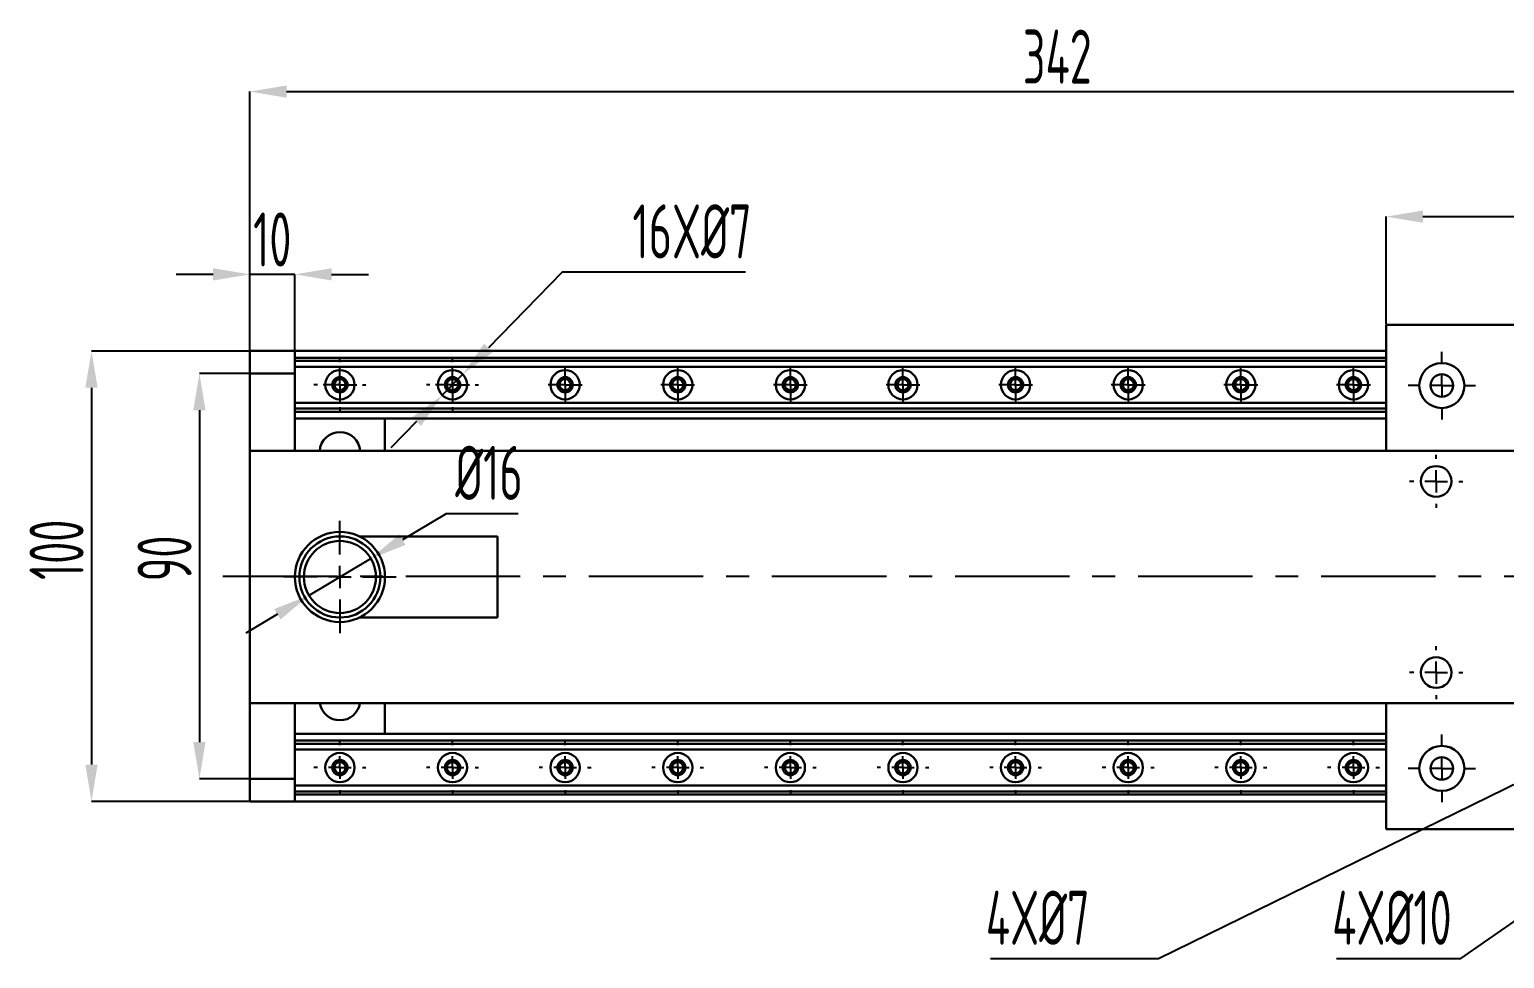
# Model space of a CAD drawing. Header units: millimetres. Extents: x 0 to 2384, y 0 to 647.
# Drawn here: x 1728.2 to 1891.9, y 243.2 to 346.4 of the extents above; entities that cross this region are included whole.
import ezdxf

# ---------------------------------------------------------------- set-up
doc = ezdxf.new("R2010")
doc.units = ezdxf.units.MM
doc.header["$PDSIZE"] = -1
doc.linetypes.add('CENTERX2', pattern=[20.32, 12.7, -2.54, 2.54, -2.54])
doc.layers.add('10', color=7, linetype='Continuous')
doc.styles.add('SLDTEXTSTYLE0', font='TXT', dxfattribs={"width": 0.7, "bigfont": 'bigfont'})
doc.styles.add('SLDTEXTSTYLE2', font='TXT', dxfattribs={"width": 0.7})
doc.dimstyles.new('ISO-25', dxfattribs={"dimtxt": 2.5, "dimasz": 2.5, "dimexe": 1.25, "dimexo": 0.625, "dimtad": 1, "dimtxsty": 'Standard', "dimcen": 2.5, "dimadec": 0, "dimazin": 0, "dimtfac": 1, "dimtmove": 0, "dimatfit": 3, "dimfxl": 1, "dimarcsym": 0})
doc.dimstyles.new('SLDDIMSTYLE0', dxfattribs={"dimtxt": 3.5, "dimasz": 4.08, "dimexe": 0, "dimexo": 0.0625, "dimgap": 0.875, "dimtad": 2, "dimlfac": 2, "dimrnd": 1e-09, "dimzin": 12, "dimdsep": 46, "dimtxsty": 'SLDTEXTSTYLE2', "dimsah": 1, "dimcen": 0.09, "dimadec": 0, "dimazin": 3, "dimtfac": 1, "dimtofl": 0, "dimtmove": 0, "dimatfit": 3, "dimfxl": 1, "dimfrac": 2, "dimtolj": 1, "dimtzin": 12, "dimarcsym": 0})
doc.dimstyles.new('SLDDIMSTYLE2', dxfattribs={"dimtxt": 3.5, "dimasz": 4.08, "dimexe": 0, "dimexo": 0.0625, "dimgap": 0.875, "dimtad": 2, "dimlfac": 2, "dimrnd": 1e-09, "dimzin": 4, "dimdsep": 46, "dimtxsty": 'SLDTEXTSTYLE2', "dimsah": 1, "dimcen": 0.09, "dimadec": 0, "dimazin": 1, "dimtfac": 1, "dimtofl": 0, "dimtmove": 0, "dimatfit": 3, "dimfxl": 1, "dimfrac": 2, "dimtolj": 1, "dimtzin": 12, "dimarcsym": 0})
doc.dimstyles.new('SLDDIMSTYLE3', dxfattribs={"dimtxt": 3.5, "dimasz": 4.08, "dimexe": 0, "dimexo": 0.0625, "dimgap": 0.875, "dimtad": 2, "dimlfac": 2, "dimrnd": 1e-09, "dimzin": 12, "dimdsep": 46, "dimtxsty": 'SLDTEXTSTYLE2', "dimsah": 1, "dimcen": 0.09, "dimadec": 0, "dimazin": 3, "dimtfac": 1, "dimtmove": 0, "dimatfit": 0, "dimfxl": 1, "dimfrac": 2, "dimtolj": 1, "dimtzin": 12, "dimarcsym": 0})

# ---------------------------------------------------------------- blocks, each defined once
blk = doc.blocks.new('*D116')
at = {"layer": '10', "color": 0, "lineweight": -2, "transparency": 16777216}
for p, q in [((1752.62, 308.18), (1747.09, 308.18)), ((1747.09, 304.1), (1747.09, 267.26)), ((1752.62, 263.18), (1747.09, 263.18))]:
    blk.add_line(p, q, dxfattribs=at)
at = {"layer": '10', "color": 0, "transparency": 16777216}
for points in [[(1746.41, 304.1), (1747.77, 304.1), (1747.09, 308.18)], [(1746.41, 267.26), (1747.77, 267.26), (1747.09, 263.18)]]:
    blk.add_solid(points, dxfattribs=at)
at = {"layer": 'Defpoints', "color": 0, "transparency": 16777216}
for p in [(1752.68, 308.18), (1747.09, 263.18), (1752.68, 263.18)]:
    blk.add_point(p, dxfattribs=at)
at = {"layer": '10', "color": 0, "transparency": 16777216, "insert": (1740.22, 287.65), "char_height": 3.5, "attachment_point": 2, "rotation": 90, "style": 'SLDTEXTSTYLE2'}
blk.add_mtext('\\A1;{\\Fgbenor|c134;\\H1.71429x;90}', dxfattribs=at)
blk = doc.blocks.new('*D117')
at = {"layer": '10', "color": 0, "lineweight": -2, "transparency": 16777216}
for p, q in [((1752.62, 310.68), (1735.11, 310.68)), ((1735.11, 306.6), (1735.11, 264.76)), ((1752.62, 260.68), (1735.11, 260.68))]:
    blk.add_line(p, q, dxfattribs=at)
at = {"layer": '10', "color": 0, "transparency": 16777216}
for points in [[(1734.43, 306.6), (1735.79, 306.6), (1735.11, 310.68)], [(1734.43, 264.76), (1735.79, 264.76), (1735.11, 260.68)]]:
    blk.add_solid(points, dxfattribs=at)
at = {"layer": 'Defpoints', "color": 0, "transparency": 16777216}
for p in [(1752.68, 310.68), (1735.11, 260.68), (1752.68, 260.68)]:
    blk.add_point(p, dxfattribs=at)
at = {"layer": '10', "color": 0, "transparency": 16777216, "insert": (1728.23, 288.61), "char_height": 3.5, "width": 3.2683, "attachment_point": 2, "rotation": 90, "style": 'SLDTEXTSTYLE0'}
blk.add_mtext('\\A1;{\\Fgbenor|c134;\\H1.71429x;100}', dxfattribs=at)
blk = doc.blocks.new('*D119')
at = {"layer": '10', "color": 0, "lineweight": -2, "transparency": 16777216}
for p, q in [((1878.82, 313.65), (1878.82, 325.6)), ((1882.9, 325.6), (1919.59, 325.6)), ((1923.67, 313.65), (1923.67, 325.6))]:
    blk.add_line(p, q, dxfattribs=at)
at = {"layer": '10', "color": 0, "transparency": 16777216}
for points in [[(1882.9, 326.28), (1882.9, 324.92), (1878.82, 325.6)], [(1919.59, 326.28), (1919.59, 324.92), (1923.67, 325.6)]]:
    blk.add_solid(points, dxfattribs=at)
at = {"layer": 'Defpoints', "color": 0, "transparency": 16777216}
for p in [(1923.67, 325.6), (1878.82, 313.59), (1923.67, 313.59)]:
    blk.add_point(p, dxfattribs=at)
at = {"layer": '10', "color": 0, "transparency": 16777216, "insert": (1899.67, 332.48), "char_height": 3.5, "attachment_point": 2, "style": 'SLDTEXTSTYLE2'}
blk.add_mtext('\\A1;{\\Fgbenor|c134;\\H1.71429x;90}', dxfattribs=at)
blk = doc.blocks.new('*D120')
at = {"layer": '10', "color": 0, "lineweight": -2, "transparency": 16777216}
for p, q in [((1752.68, 299.65), (1752.68, 339.48)), ((1756.76, 339.48), (1919.59, 339.48)), ((1923.67, 299.65), (1923.67, 339.48))]:
    blk.add_line(p, q, dxfattribs=at)
at = {"layer": '10', "color": 0, "transparency": 16777216}
for points in [[(1756.76, 340.16), (1756.76, 338.8), (1752.68, 339.48)], [(1919.59, 340.16), (1919.59, 338.8), (1923.67, 339.48)]]:
    blk.add_solid(points, dxfattribs=at)
at = {"layer": 'Defpoints', "color": 0, "transparency": 16777216}
for p in [(1923.67, 339.48), (1752.68, 299.59), (1923.67, 299.59)]:
    blk.add_point(p, dxfattribs=at)
at = {"layer": '10', "color": 0, "transparency": 16777216, "insert": (1842.31, 346.36), "char_height": 3.5, "attachment_point": 2, "style": 'SLDTEXTSTYLE2'}
blk.add_mtext('\\A1;{\\Fgbenor|c134;\\H1.71429x;342}', dxfattribs=at)
blk = doc.blocks.new('*D121')
at = {"layer": '10', "color": 0, "lineweight": -2, "transparency": 16777216}
for p, q in [((1748.6, 319.19), (1744.52, 319.19)), ((1752.68, 310.74), (1752.68, 319.19)), ((1757.68, 319.19), (1752.68, 319.19)), ((1757.68, 310.74), (1757.68, 319.19)), ((1761.76, 319.19), (1765.84, 319.19))]:
    blk.add_line(p, q, dxfattribs=at)
at = {"layer": '10', "color": 0, "transparency": 16777216}
for points in [[(1748.6, 319.87), (1748.6, 318.51), (1752.68, 319.19)], [(1761.76, 319.87), (1761.76, 318.51), (1757.68, 319.19)]]:
    blk.add_solid(points, dxfattribs=at)
at = {"layer": 'Defpoints', "color": 0, "transparency": 16777216}
for p in [(1752.68, 319.19), (1752.68, 310.68), (1757.68, 310.68)]:
    blk.add_point(p, dxfattribs=at)
at = {"layer": '10', "color": 0, "transparency": 16777216, "insert": (1755.18, 326.06), "char_height": 3.5, "attachment_point": 2, "style": 'SLDTEXTSTYLE2'}
blk.add_mtext('\\A1;{\\Fgbenor|c134;\\H1.71429x;10}', dxfattribs=at)
blk = doc.blocks.new('SW_CENTERMARKSYMBOL_0')
at = {"layer": '10', "color": 0}
for p, q in [((0, 2.5), (0, 5.25)), ((-2.5, 0), (-5.25, 0)), ((0, 0), (-1.25, 0)), ((0, 0), (0, 1.25)), ((0, 0), (0, -1.25)), ((0, 0), (1.25, 0)), ((2.5, 0), (5.25, 0)), ((0, -2.5), (0, -5.25))]:
    blk.add_line(p, q, dxfattribs=at)
blk = doc.blocks.new('SW_CENTERMARKSYMBOL_10')
at = {"layer": '10', "color": 0}
for p, q in [((0, 2.5), (0, 2.875)), ((-2.5, 0), (-2.875, 0)), ((0, 0), (-1.25, 0)), ((0, 0), (0, 1.25)), ((0, 0), (0, -1.25)), ((0, 0), (1.25, 0)), ((2.5, 0), (2.875, 0)), ((0, -2.5), (0, -2.875))]:
    blk.add_line(p, q, dxfattribs=at)
blk = doc.blocks.new('SW_CENTERMARKSYMBOL_11')
at = {"layer": '10', "color": 0}
for p, q in [((0, 2.5), (0, 2.875)), ((-2.5, 0), (-2.875, 0)), ((0, 0), (-1.25, 0)), ((0, 0), (0, 1.25)), ((0, 0), (0, -1.25)), ((0, 0), (1.25, 0)), ((2.5, 0), (2.875, 0)), ((0, -2.5), (0, -2.875))]:
    blk.add_line(p, q, dxfattribs=at)
blk = doc.blocks.new('SW_CENTERMARKSYMBOL_12')
at = {"layer": '10', "color": 0}
for p, q in [((0, 2.5), (0, 2.875)), ((-2.5, 0), (-2.875, 0)), ((0, 0), (-1.25, 0)), ((0, 0), (0, 1.25)), ((0, 0), (0, -1.25)), ((0, 0), (1.25, 0)), ((2.5, 0), (2.875, 0)), ((0, -2.5), (0, -2.875))]:
    blk.add_line(p, q, dxfattribs=at)
blk = doc.blocks.new('SW_CENTERMARKSYMBOL_13')
at = {"layer": '10', "color": 0}
for p, q in [((0, 2.5), (0, 2.875)), ((-2.5, 0), (-2.875, 0)), ((0, 0), (-1.25, 0)), ((0, 0), (0, 1.25)), ((0, 0), (0, -1.25)), ((0, 0), (1.25, 0)), ((2.5, 0), (2.875, 0)), ((0, -2.5), (0, -2.875))]:
    blk.add_line(p, q, dxfattribs=at)
blk = doc.blocks.new('SW_CENTERMARKSYMBOL_14')
at = {"layer": '10', "color": 0}
for p, q in [((0, 2.5), (0, 2.875)), ((-2.5, 0), (-2.875, 0)), ((0, 0), (-1.25, 0)), ((0, 0), (0, 1.25)), ((0, 0), (0, -1.25)), ((0, 0), (1.25, 0)), ((2.5, 0), (2.875, 0)), ((0, -2.5), (0, -2.875))]:
    blk.add_line(p, q, dxfattribs=at)
blk = doc.blocks.new('SW_CENTERMARKSYMBOL_15')
at = {"layer": '10', "color": 0}
for p, q in [((0, 2.5), (0, 2.875)), ((-2.5, 0), (-2.875, 0)), ((0, 0), (-1.25, 0)), ((0, 0), (0, 1.25)), ((0, 0), (0, -1.25)), ((0, 0), (1.25, 0)), ((2.5, 0), (2.875, 0)), ((0, -2.5), (0, -2.875))]:
    blk.add_line(p, q, dxfattribs=at)
blk = doc.blocks.new('SW_CENTERMARKSYMBOL_16')
at = {"layer": '10', "color": 0}
for p, q in [((0, 2.5), (0, 2.875)), ((-2.5, 0), (-2.875, 0)), ((0, 0), (-1.25, 0)), ((0, 0), (0, 1.25)), ((0, 0), (0, -1.25)), ((0, 0), (1.25, 0)), ((2.5, 0), (2.875, 0)), ((0, -2.5), (0, -2.875))]:
    blk.add_line(p, q, dxfattribs=at)
blk = doc.blocks.new('SW_CENTERMARKSYMBOL_17')
at = {"layer": '10', "color": 0}
for p, q in [((0, 2.5), (0, 2.875)), ((-2.5, 0), (-2.875, 0)), ((0, 0), (-1.25, 0)), ((0, 0), (0, 1.25)), ((0, 0), (0, -1.25)), ((0, 0), (1.25, 0)), ((2.5, 0), (2.875, 0)), ((0, -2.5), (0, -2.875))]:
    blk.add_line(p, q, dxfattribs=at)
blk = doc.blocks.new('SW_CENTERMARKSYMBOL_18')
at = {"layer": '10', "color": 0}
for p, q in [((0, 2.5), (0, 2.875)), ((-2.5, 0), (-2.875, 0)), ((0, 0), (-1.25, 0)), ((0, 0), (0, 1.25)), ((0, 0), (0, -1.25)), ((0, 0), (1.25, 0)), ((2.5, 0), (2.875, 0)), ((0, -2.5), (0, -2.875))]:
    blk.add_line(p, q, dxfattribs=at)
blk = doc.blocks.new('SW_CENTERMARKSYMBOL_19')
at = {"layer": '10', "color": 0}
for p, q in [((0, 2.5), (0, 2.875)), ((-2.5, 0), (-2.875, 0)), ((0, 0), (-1.25, 0)), ((0, 0), (0, 1.25)), ((0, 0), (0, -1.25)), ((0, 0), (1.25, 0)), ((2.5, 0), (2.875, 0)), ((0, -2.5), (0, -2.875))]:
    blk.add_line(p, q, dxfattribs=at)
blk = doc.blocks.new('SW_CENTERMARKSYMBOL_20')
at = {"layer": '10', "color": 0}
for p, q in [((0, 1.25), (0, 1.875)), ((-1.25, 0), (-1.875, 0)), ((0, 0), (-1.25, 0)), ((0, 0), (0, 1.25)), ((0, 0), (0, -1.25)), ((0, 0), (1.25, 0)), ((1.25, 0), (1.875, 0)), ((0, -1.25), (0, -1.875))]:
    blk.add_line(p, q, dxfattribs=at)
blk = doc.blocks.new('SW_CENTERMARKSYMBOL_21')
at = {"layer": '10', "color": 0}
for p, q in [((0, 1.25), (0, 1.875)), ((-1.25, 0), (-1.875, 0)), ((0, 0), (-1.25, 0)), ((0, 0), (0, 1.25)), ((0, 0), (0, -1.25)), ((0, 0), (1.25, 0)), ((1.25, 0), (1.875, 0)), ((0, -1.25), (0, -1.875))]:
    blk.add_line(p, q, dxfattribs=at)
blk = doc.blocks.new('SW_CENTERMARKSYMBOL_22')
at = {"layer": '10', "color": 0}
for p, q in [((0, 1.25), (0, 1.875)), ((-1.25, 0), (-1.875, 0)), ((0, 0), (-1.25, 0)), ((0, 0), (0, 1.25)), ((0, 0), (0, -1.25)), ((0, 0), (1.25, 0)), ((1.25, 0), (1.875, 0)), ((0, -1.25), (0, -1.875))]:
    blk.add_line(p, q, dxfattribs=at)
blk = doc.blocks.new('SW_CENTERMARKSYMBOL_23')
at = {"layer": '10', "color": 0}
for p, q in [((0, 1.25), (0, 1.875)), ((-1.25, 0), (-1.875, 0)), ((0, 0), (-1.25, 0)), ((0, 0), (0, 1.25)), ((0, 0), (0, -1.25)), ((0, 0), (1.25, 0)), ((1.25, 0), (1.875, 0)), ((0, -1.25), (0, -1.875))]:
    blk.add_line(p, q, dxfattribs=at)
blk = doc.blocks.new('SW_CENTERMARKSYMBOL_24')
at = {"layer": '10', "color": 0}
for p, q in [((0, 1.25), (0, 1.875)), ((-1.25, 0), (-1.875, 0)), ((0, 0), (-1.25, 0)), ((0, 0), (0, 1.25)), ((0, 0), (0, -1.25)), ((0, 0), (1.25, 0)), ((1.25, 0), (1.875, 0)), ((0, -1.25), (0, -1.875))]:
    blk.add_line(p, q, dxfattribs=at)
blk = doc.blocks.new('SW_CENTERMARKSYMBOL_25')
at = {"layer": '10', "color": 0}
for p, q in [((0, 1.25), (0, 1.875)), ((-1.25, 0), (-1.875, 0)), ((0, 0), (-1.25, 0)), ((0, 0), (0, 1.25)), ((0, 0), (0, -1.25)), ((0, 0), (1.25, 0)), ((1.25, 0), (1.875, 0)), ((0, -1.25), (0, -1.875))]:
    blk.add_line(p, q, dxfattribs=at)
blk = doc.blocks.new('SW_CENTERMARKSYMBOL_26')
at = {"layer": '10', "color": 0}
for p, q in [((0, 1.25), (0, 1.875)), ((-1.25, 0), (-1.875, 0)), ((0, 0), (-1.25, 0)), ((0, 0), (0, 1.25)), ((0, 0), (0, -1.25)), ((0, 0), (1.25, 0)), ((1.25, 0), (1.875, 0)), ((0, -1.25), (0, -1.875))]:
    blk.add_line(p, q, dxfattribs=at)
blk = doc.blocks.new('SW_CENTERMARKSYMBOL_27')
at = {"layer": '10', "color": 0}
for p, q in [((0, 1.25), (0, 1.875)), ((-1.25, 0), (-1.875, 0)), ((0, 0), (-1.25, 0)), ((0, 0), (0, 1.25)), ((0, 0), (0, -1.25)), ((0, 0), (1.25, 0)), ((1.25, 0), (1.875, 0)), ((0, -1.25), (0, -1.875))]:
    blk.add_line(p, q, dxfattribs=at)
blk = doc.blocks.new('SW_CENTERMARKSYMBOL_28')
at = {"layer": '10', "color": 0}
for p, q in [((0, 1.25), (0, 1.875)), ((-1.25, 0), (-1.875, 0)), ((0, 0), (-1.25, 0)), ((0, 0), (0, 1.25)), ((0, 0), (0, -1.25)), ((0, 0), (1.25, 0)), ((1.25, 0), (1.875, 0)), ((0, -1.25), (0, -1.875))]:
    blk.add_line(p, q, dxfattribs=at)
blk = doc.blocks.new('SW_CENTERMARKSYMBOL_29')
at = {"layer": '10', "color": 0}
for p, q in [((0, 1.25), (0, 1.875)), ((-1.25, 0), (-1.875, 0)), ((0, 0), (-1.25, 0)), ((0, 0), (0, 1.25)), ((0, 0), (0, -1.25)), ((0, 0), (1.25, 0)), ((1.25, 0), (1.875, 0)), ((0, -1.25), (0, -1.875))]:
    blk.add_line(p, q, dxfattribs=at)
blk = doc.blocks.new('SW_CENTERMARKSYMBOL_33')
at = {"layer": '10', "color": 0}
for p, q in [((0, 2.5), (0, 3.75)), ((-2.5, 0), (-3.75, 0)), ((0, 0), (-1.25, 0)), ((0, 0), (0, 1.25)), ((0, 0), (0, -1.25)), ((0, 0), (1.25, 0)), ((2.5, 0), (3.75, 0)), ((0, -2.5), (0, -3.75))]:
    blk.add_line(p, q, dxfattribs=at)
blk = doc.blocks.new('SW_CENTERMARKSYMBOL_36')
at = {"layer": '10', "color": 0}
for p, q in [((0, 2.5), (0, 3.75)), ((-2.5, 0), (-3.75, 0)), ((0, 0), (-1.25, 0)), ((0, 0), (0, 1.25)), ((0, 0), (0, -1.25)), ((0, 0), (1.25, 0)), ((2.5, 0), (3.75, 0)), ((0, -2.5), (0, -3.75))]:
    blk.add_line(p, q, dxfattribs=at)
blk = doc.blocks.new('SW_CENTERMARKSYMBOL_39')
at = {"layer": '10', "color": 0}
for p, q in [((0, 2.5), (0, 2.95)), ((-2.5, 0), (-2.95, 0)), ((0, 0), (-1.25, 0)), ((0, 0), (0, 1.25)), ((0, 0), (0, -1.25)), ((0, 0), (1.25, 0)), ((2.5, 0), (2.95, 0)), ((0, -2.5), (0, -2.95))]:
    blk.add_line(p, q, dxfattribs=at)
blk = doc.blocks.new('SW_CENTERMARKSYMBOL_40')
at = {"layer": '10', "color": 0}
for p, q in [((0, 2.5), (0, 2.95)), ((-2.5, 0), (-2.95, 0)), ((0, 0), (-1.25, 0)), ((0, 0), (0, 1.25)), ((0, 0), (0, -1.25)), ((0, 0), (1.25, 0)), ((2.5, 0), (2.95, 0)), ((0, -2.5), (0, -2.95))]:
    blk.add_line(p, q, dxfattribs=at)
blk = doc.blocks.new('SW_CENTERMARKSYMBOL_41')
at = {"layer": '10', "color": 0}
for p, q in [((0, 2.5), (0, 6.25)), ((-2.5, 0), (-6.25, 0)), ((0, 0), (-1.25, 0)), ((0, 0), (0, 1.25)), ((0, 0), (0, -1.25)), ((0, 0), (1.25, 0)), ((2.5, 0), (6.25, 0)), ((0, -2.5), (0, -6.25))]:
    blk.add_line(p, q, dxfattribs=at)
blk = doc.blocks.new('SW_CENTERMARKSYMBOL_42')
at = {"layer": '10', "color": 0}
for p, q in [((0, 2.5), (0, 2.875)), ((-2.5, 0), (-2.875, 0)), ((0, 0), (-1.25, 0)), ((0, 0), (0, 1.25)), ((0, 0), (0, -1.25)), ((0, 0), (1.25, 0)), ((2.5, 0), (2.875, 0)), ((0, -2.5), (0, -2.875))]:
    blk.add_line(p, q, dxfattribs=at)
blk = doc.blocks.new('SW_CENTERMARKSYMBOL_43')
at = {"layer": '10', "color": 0}
for p, q in [((0, 2.5), (0, 2.875)), ((-2.5, 0), (-2.875, 0)), ((0, 0), (-1.25, 0)), ((0, 0), (0, 1.25)), ((0, 0), (0, -1.25)), ((0, 0), (1.25, 0)), ((2.5, 0), (2.875, 0)), ((0, -2.5), (0, -2.875))]:
    blk.add_line(p, q, dxfattribs=at)
blk = doc.blocks.new('*D103')
at = {"color": 0, "lineweight": -2, "transparency": 16777216}
for p, q in [((1787.37, 319.44), (1779.16, 311.02)), ((1807.72, 319.44), (1787.37, 319.44)), ((1774.05, 305.77), (1776.32, 308.1)), ((1771.2, 302.85), (1768.35, 299.92))]:
    blk.add_line(p, q, dxfattribs=at)
at = {"color": 0, "transparency": 16777216}
for points in [[(1778.68, 311.49), (1779.65, 310.54), (1776.32, 308.1)], [(1770.71, 303.32), (1771.69, 302.37), (1774.05, 305.77)]]:
    blk.add_solid(points, dxfattribs=at)
at = {"layer": 'Defpoints', "color": 0, "transparency": 16777216}
for p in [(1776.32, 308.1), (1774.05, 305.77)]:
    blk.add_point(p, dxfattribs=at)
at = {"color": 0, "transparency": 16777216, "insert": (1801.77, 323.96), "char_height": 3.5, "attachment_point": 5, "style": 'SLDTEXTSTYLE0'}
blk.add_mtext('{\\Fgbenor|c134;\\H1.71429x;16X\\Fgbenor|c0;%%C\\Fgbenor|c134;7}', dxfattribs=at)
blk = doc.blocks.new('*D104')
at = {"color": 0, "lineweight": -2, "transparency": 16777216}
for p, q in [((1774.47, 292.62), (1769.62, 289.73)), ((1782.47, 292.62), (1774.47, 292.62)), ((1759.25, 283.54), (1766.12, 287.64)), ((1755.74, 281.45), (1752.24, 279.36))]:
    blk.add_line(p, q, dxfattribs=at)
at = {"color": 0, "transparency": 16777216}
for points in [[(1769.27, 290.32), (1769.97, 289.15), (1766.12, 287.64)], [(1755.4, 282.04), (1756.09, 280.87), (1759.25, 283.54)]]:
    blk.add_solid(points, dxfattribs=at)
at = {"layer": 'Defpoints', "color": 0, "transparency": 16777216}
for p in [(1766.12, 287.64), (1759.25, 283.54)]:
    blk.add_point(p, dxfattribs=at)
at = {"color": 0, "lineweight": 25, "transparency": 16777216, "insert": (1779.23, 297.15), "char_height": 3.5, "width": 2.45, "attachment_point": 5, "style": 'SLDTEXTSTYLE0'}
blk.add_mtext('{\\Fgbenor|c0;\\H1.71429x;%%C\\Fgbenor|c134;16}', dxfattribs=at)
blk = doc.blocks.new('*D105')
at = {"color": 0, "lineweight": -2, "transparency": 16777216}
for p, q in [((1923.46, 277.52), (1927.12, 279.32)), ((1919.79, 275.72), (1916.74, 274.23)), ((1853.54, 243.24), (1913.08, 272.43)), ((1834.89, 243.24), (1853.54, 243.24))]:
    blk.add_line(p, q, dxfattribs=at)
at = {"color": 0, "transparency": 16777216}
for points in [[(1923.16, 278.13), (1923.76, 276.91), (1919.79, 275.72)], [(1912.78, 273.04), (1913.38, 271.82), (1916.74, 274.23)]]:
    blk.add_solid(points, dxfattribs=at)
at = {"layer": 'Defpoints', "color": 0, "transparency": 16777216}
for p in [(1919.79, 275.72), (1916.74, 274.23)]:
    blk.add_point(p, dxfattribs=at)
at = {"color": 0, "transparency": 16777216, "insert": (1840.14, 247.76), "char_height": 3.5, "attachment_point": 5, "style": 'SLDTEXTSTYLE0'}
blk.add_mtext('{\\Fgbenor|c134;\\H1.71429x;4X\\Fgbenor|c0;%%C\\Fgbenor|c134;7}', dxfattribs=at)
blk = doc.blocks.new('*D126')
at = {"color": 0, "lineweight": -2, "transparency": 16777216}
for p, q in [((1922.9, 268.1), (1926.25, 270.42)), ((1919.55, 265.77), (1915.44, 262.92)), ((1887.1, 243.24), (1912.09, 260.59)), ((1873.32, 243.24), (1887.1, 243.24))]:
    blk.add_line(p, q, dxfattribs=at)
at = {"color": 0, "transparency": 16777216}
for points in [[(1922.51, 268.65), (1923.29, 267.54), (1919.55, 265.77)], [(1911.7, 261.15), (1912.48, 260.03), (1915.44, 262.92)]]:
    blk.add_solid(points, dxfattribs=at)
at = {"layer": 'Defpoints', "color": 0, "transparency": 16777216}
for p in [(1919.55, 265.77), (1915.44, 262.92)]:
    blk.add_point(p, dxfattribs=at)
at = {"color": 0, "transparency": 16777216, "insert": (1879.45, 247.76), "char_height": 3.5, "attachment_point": 5, "style": 'SLDTEXTSTYLE0'}
blk.add_mtext('{\\Fgbenor|c134;\\H1.71429x;4X\\Fgbenor|c0;%%C\\Fgbenor|c134;10}', dxfattribs=at)

msp = doc.modelspace()

# ---------------------------------------------------------------- linework, layer by layer
at = {"color": 7, "linetype": 'Continuous', "lineweight": 30}
for p, q in [((1878.8182, 313.5924), (1923.6682, 313.5924)), ((1878.8182, 299.5924), (1878.8182, 313.5924)), ((1757.6828, 310.6815), (1752.6828, 310.6815)), ((1752.6828, 308.1815), (1752.6828, 310.6815)), ((1878.8182, 310.6815), (1757.6828, 310.6815)), ((1757.6828, 308.1815), (1757.6828, 310.6815)), ((1757.6828, 309.9315), (1878.8182, 309.9315)), ((1757.6828, 309.5815), (1878.8182, 309.5815)), ((1757.6828, 308.1815), (1752.6828, 308.1815)), ((1752.6828, 299.5924), (1752.6828, 308.1815)), ((1757.6828, 308.9315), (1878.8182, 308.9315)), ((1757.6828, 299.5924), (1757.6828, 308.1815)), ((1757.6828, 304.9315), (1878.8182, 304.9315)), ((1757.6828, 304.2815), (1878.8182, 304.2815)), ((1757.6828, 303.9315), (1878.8182, 303.9315)), ((1767.6828, 303.1815), (1757.6828, 303.1815)), ((1878.8182, 303.1815), (1767.6828, 303.1815)), ((1767.6828, 303.1815), (1767.6828, 299.5924)), ((1752.6828, 271.5924), (1752.6828, 299.5924)), ((1752.6828, 299.5924), (1923.6682, 299.5924)), ((1780.1828, 290.0924), (1764.8631, 290.0924)), ((1780.1828, 281.0924), (1780.1828, 290.0924)), ((1764.8735, 281.0924), (1780.1828, 281.0924)), ((1923.6682, 271.5924), (1752.6828, 271.5924)), ((1752.6828, 263.1815), (1752.6828, 271.5924)), ((1757.6828, 263.1815), (1757.6828, 271.5924)), ((1767.6828, 271.5924), (1767.6828, 268.1815)), ((1878.8182, 257.5924), (1878.8182, 271.5924)), ((1767.6828, 268.1815), (1757.6828, 268.1815)), ((1757.6828, 267.4315), (1878.8182, 267.4315)), ((1757.6828, 267.0815), (1878.8182, 267.0815)), ((1878.8182, 268.1815), (1767.6828, 268.1815)), ((1757.6828, 266.4315), (1878.8182, 266.4315)), ((1757.6828, 263.1815), (1752.6828, 263.1815)), ((1752.6828, 260.6815), (1752.6828, 263.1815)), ((1757.6828, 260.6815), (1757.6828, 263.1815)), ((1757.6828, 262.4315), (1878.8182, 262.4315)), ((1757.6828, 260.6815), (1752.6828, 260.6815)), ((1757.6828, 261.7815), (1878.8182, 261.7815)), ((1757.6828, 261.4315), (1878.8182, 261.4315)), ((1878.8182, 260.6815), (1757.6828, 260.6815)), ((1923.6682, 257.5924), (1878.8182, 257.5924))]:
    msp.add_line(p, q, dxfattribs=at)
for centre, radius in [((1762.6828, 306.9315), 1.625), ((1775.1828, 306.9315), 1.625), ((1787.6828, 306.9315), 1.625), ((1800.1828, 306.9315), 1.625), ((1812.6828, 306.9315), 1.625), ((1825.1828, 306.9315), 1.625), ((1837.6828, 306.9315), 1.625), ((1850.1828, 306.9315), 1.625), ((1862.6828, 306.9315), 1.625), ((1875.1828, 306.9315), 1.625), ((1884.9932, 306.8424), 2.5), ((1884.9932, 306.8424), 1.25), ((1762.6828, 306.9315), 0.85), ((1762.6828, 306.9315), 0.625), ((1775.1828, 306.9315), 0.85), ((1775.1828, 306.9315), 0.625), ((1787.6828, 306.9315), 0.85), ((1787.6828, 306.9315), 0.625), ((1800.1828, 306.9315), 0.85), ((1800.1828, 306.9315), 0.625), ((1812.6828, 306.9315), 0.85), ((1812.6828, 306.9315), 0.625), ((1825.1828, 306.9315), 0.85), ((1825.1828, 306.9315), 0.625), ((1837.6828, 306.9315), 0.85), ((1837.6828, 306.9315), 0.625), ((1850.1828, 306.9315), 0.85), ((1850.1828, 306.9315), 0.625), ((1862.6828, 306.9315), 0.85), ((1862.6828, 306.9315), 0.625), ((1875.1828, 306.9315), 0.85), ((1875.1828, 306.9315), 0.625), ((1884.3689, 296.2094), 1.7), ((1762.6828, 285.5924), 5), ((1762.6828, 285.5924), 4.5), ((1762.6828, 285.5924), 4), ((1884.3689, 274.9753), 1.7), ((1762.6828, 264.4315), 1.625), ((1762.6828, 264.4315), 0.85), ((1775.1828, 264.4315), 1.625), ((1775.1828, 264.4315), 0.85), ((1787.6828, 264.4315), 1.625), ((1787.6828, 264.4315), 0.85), ((1800.1828, 264.4315), 1.625), ((1800.1828, 264.4315), 0.85), ((1812.6828, 264.4315), 1.625), ((1812.6828, 264.4315), 0.85), ((1825.1828, 264.4315), 1.625), ((1825.1828, 264.4315), 0.85), ((1837.6828, 264.4315), 1.625), ((1837.6828, 264.4315), 0.85), ((1850.1828, 264.4315), 1.625), ((1850.1828, 264.4315), 0.85), ((1862.6828, 264.4315), 1.625), ((1862.6828, 264.4315), 0.85), ((1875.1828, 264.4315), 1.625), ((1875.1828, 264.4315), 0.85), ((1884.9932, 264.3424), 2.5), ((1884.9932, 264.3424), 1.25), ((1762.6828, 264.4315), 0.625), ((1775.1828, 264.4315), 0.625), ((1787.6828, 264.4315), 0.625), ((1800.1828, 264.4315), 0.625), ((1812.6828, 264.4315), 0.625), ((1825.1828, 264.4315), 0.625), ((1837.6828, 264.4315), 0.625), ((1850.1828, 264.4315), 0.625), ((1862.6828, 264.4315), 0.625), ((1875.1828, 264.4315), 0.625)]:
    msp.add_circle(centre, radius, dxfattribs=at)
for centre, start, end in [((1762.6828, 299.4315), 4.100378, 175.899622), ((1762.6828, 271.9315), 188.66855, 351.33145)]:
    msp.add_arc(centre, 2.25, start, end, dxfattribs=at)
at = {"layer": '10', "linetype": 'CENTERX2', "lineweight": 25}
msp.add_line((1749.6773, 285.6815), (2042.4918, 285.6815), dxfattribs=at)

# ---------------------------------------------------------------- block references
at = {"layer": '10', "lineweight": 30}
for name, p in [('SW_CENTERMARKSYMBOL_42', (1762.6828, 306.9315)), ('SW_CENTERMARKSYMBOL_43', (1775.1828, 306.9315)), ('SW_CENTERMARKSYMBOL_33', (1884.9932, 306.8424)), ('SW_CENTERMARKSYMBOL_21', (1762.6828, 306.9315)), ('SW_CENTERMARKSYMBOL_20', (1775.1828, 306.9315)), ('SW_CENTERMARKSYMBOL_22', (1787.6828, 306.9315)), ('SW_CENTERMARKSYMBOL_23', (1800.1828, 306.9315)), ('SW_CENTERMARKSYMBOL_24', (1812.6828, 306.9315)), ('SW_CENTERMARKSYMBOL_25', (1825.1828, 306.9315)), ('SW_CENTERMARKSYMBOL_26', (1837.6828, 306.9315)), ('SW_CENTERMARKSYMBOL_27', (1850.1828, 306.9315)), ('SW_CENTERMARKSYMBOL_28', (1862.6828, 306.9315)), ('SW_CENTERMARKSYMBOL_29', (1875.1828, 306.9315)), ('SW_CENTERMARKSYMBOL_39', (1884.3689, 296.2094)), ('SW_CENTERMARKSYMBOL_41', (1762.6828, 285.5924)), ('SW_CENTERMARKSYMBOL_0', (1762.6828, 285.5924)), ('SW_CENTERMARKSYMBOL_40', (1884.3689, 274.9753)), ('SW_CENTERMARKSYMBOL_19', (1762.6828, 264.4315)), ('SW_CENTERMARKSYMBOL_18', (1775.1828, 264.4315)), ('SW_CENTERMARKSYMBOL_17', (1787.6828, 264.4315)), ('SW_CENTERMARKSYMBOL_16', (1800.1828, 264.4315)), ('SW_CENTERMARKSYMBOL_15', (1812.6828, 264.4315)), ('SW_CENTERMARKSYMBOL_14', (1825.1828, 264.4315)), ('SW_CENTERMARKSYMBOL_13', (1837.6828, 264.4315)), ('SW_CENTERMARKSYMBOL_12', (1850.1828, 264.4315)), ('SW_CENTERMARKSYMBOL_11', (1862.6828, 264.4315)), ('SW_CENTERMARKSYMBOL_10', (1875.1828, 264.4315)), ('SW_CENTERMARKSYMBOL_36', (1884.9932, 264.3424))]:
    msp.add_blockref(name, p, dxfattribs=at)

# ---------------------------------------------------------------- dimensions: what is measured, and where the dimension line sits
for p1, p2, text, picture, middle in [((1774.0486, 305.7677), (1776.3169, 308.0952), '{\\Fgbenor|c134;\\H1.71429x;16X\\Fgbenor|c0;%%C\\Fgbenor|c134;7}', '*D103', (1801.7718, 319.4378)), ((1919.7939, 275.7238), (1916.7411, 274.2269), '{\\Fgbenor|c134;\\H1.71429x;4X\\Fgbenor|c0;%%C\\Fgbenor|c134;7}', '*D105', (1840.1368, 243.2363)), ((1919.5467, 265.7682), (1915.4397, 262.9165), '{\\Fgbenor|c134;\\H1.71429x;4X\\Fgbenor|c0;%%C\\Fgbenor|c134;10}', '*D126', (1879.4459, 243.2363))]:
    dim = msp.add_diameter_dim_2p(p1=p1, p2=p2, text=text, dimstyle='ISO-25', override={"dimtxt": 3.5, "dimasz": 4.08, "dimexe": 2, "dimexo": 0, "dimgap": 1.524, "dimtih": 1, "dimtoh": 1, "dimlfac": 2, "dimzin": 0, "dimtxsty": 'SLDTEXTSTYLE0', "dimadec": 2, "dimtzin": 0})
    dim.commit()
    dim.dimension.update_dxf_attribs({"geometry": picture, "text_midpoint": middle, "dimtype": 163})
at = {"lineweight": 25}
dim = msp.add_diameter_dim_2p(p1=(1759.2476, 283.5431), p2=(1766.118, 287.6416), text='{\\Fgbenor|c0;\\H1.71429x;%%C\\Fgbenor|c134;16}', dimstyle='ISO-25', override={"dimtxt": 3.5, "dimasz": 4.08, "dimexe": 2, "dimexo": 0, "dimgap": 1.524, "dimtih": 1, "dimtoh": 1, "dimlfac": 2, "dimzin": 0, "dimtxsty": 'SLDTEXTSTYLE0', "dimadec": 2, "dimtzin": 0}, dxfattribs=at)
dim.commit()
dim.dimension.update_dxf_attribs({"geometry": '*D104', "text_midpoint": (1779.2296, 292.6232), "dimtype": 163})
at = {"layer": '10'}
for base, p1, p2, text, dimstyle, picture, middle in [((1923.6682, 339.4801), (1752.6828, 299.5924), (1923.6682, 299.5924), '{\\Fgbenor|c134;\\H1.71429x;342}', 'SLDDIMSTYLE0', '*D120', (1842.3147, 339.4801)), ((1923.6682, 325.6044), (1878.8182, 313.5924), (1923.6682, 313.5924), '{\\Fgbenor|c134;\\H1.71429x;90}', 'SLDDIMSTYLE2', '*D119', (1899.6678, 325.6044)), ((1752.6828, 319.1893), (1757.6828, 310.6815), (1752.6828, 310.6815), '{\\Fgbenor|c134;\\H1.71429x;<>}', 'SLDDIMSTYLE3', '*D121', (1755.1828, 319.1893))]:
    dim = msp.add_linear_dim(base=base, p1=p1, p2=p2, text=text, dimstyle=dimstyle, dxfattribs=at)
    dim.commit()
    dim.dimension.update_dxf_attribs({"geometry": picture, "text_midpoint": middle, "dimtype": 160})
dim = msp.add_linear_dim(base=(1735.1053, 260.6815), p1=(1752.6828, 310.6815), p2=(1752.6828, 260.6815), angle=90, text='{\\Fgbenor|c134;\\H1.71429x;<>}', dimstyle='SLDDIMSTYLE0', override={"dimtxsty": 'SLDTEXTSTYLE0'}, dxfattribs=at)
dim.commit()
dim.dimension.update_dxf_attribs({"geometry": '*D117', "text_midpoint": (1735.1053, 288.6129), "dimtype": 160})
dim = msp.add_linear_dim(base=(1747.0919, 263.1815), p1=(1752.6828, 308.1815), p2=(1752.6828, 263.1815), angle=90, text='{\\Fgbenor|c134;\\H1.71429x;<>}', dimstyle='SLDDIMSTYLE0', dxfattribs=at)
dim.commit()
dim.dimension.update_dxf_attribs({"geometry": '*D116', "text_midpoint": (1747.0919, 287.6462), "dimtype": 160})

doc.saveas('drawing.dxf')
